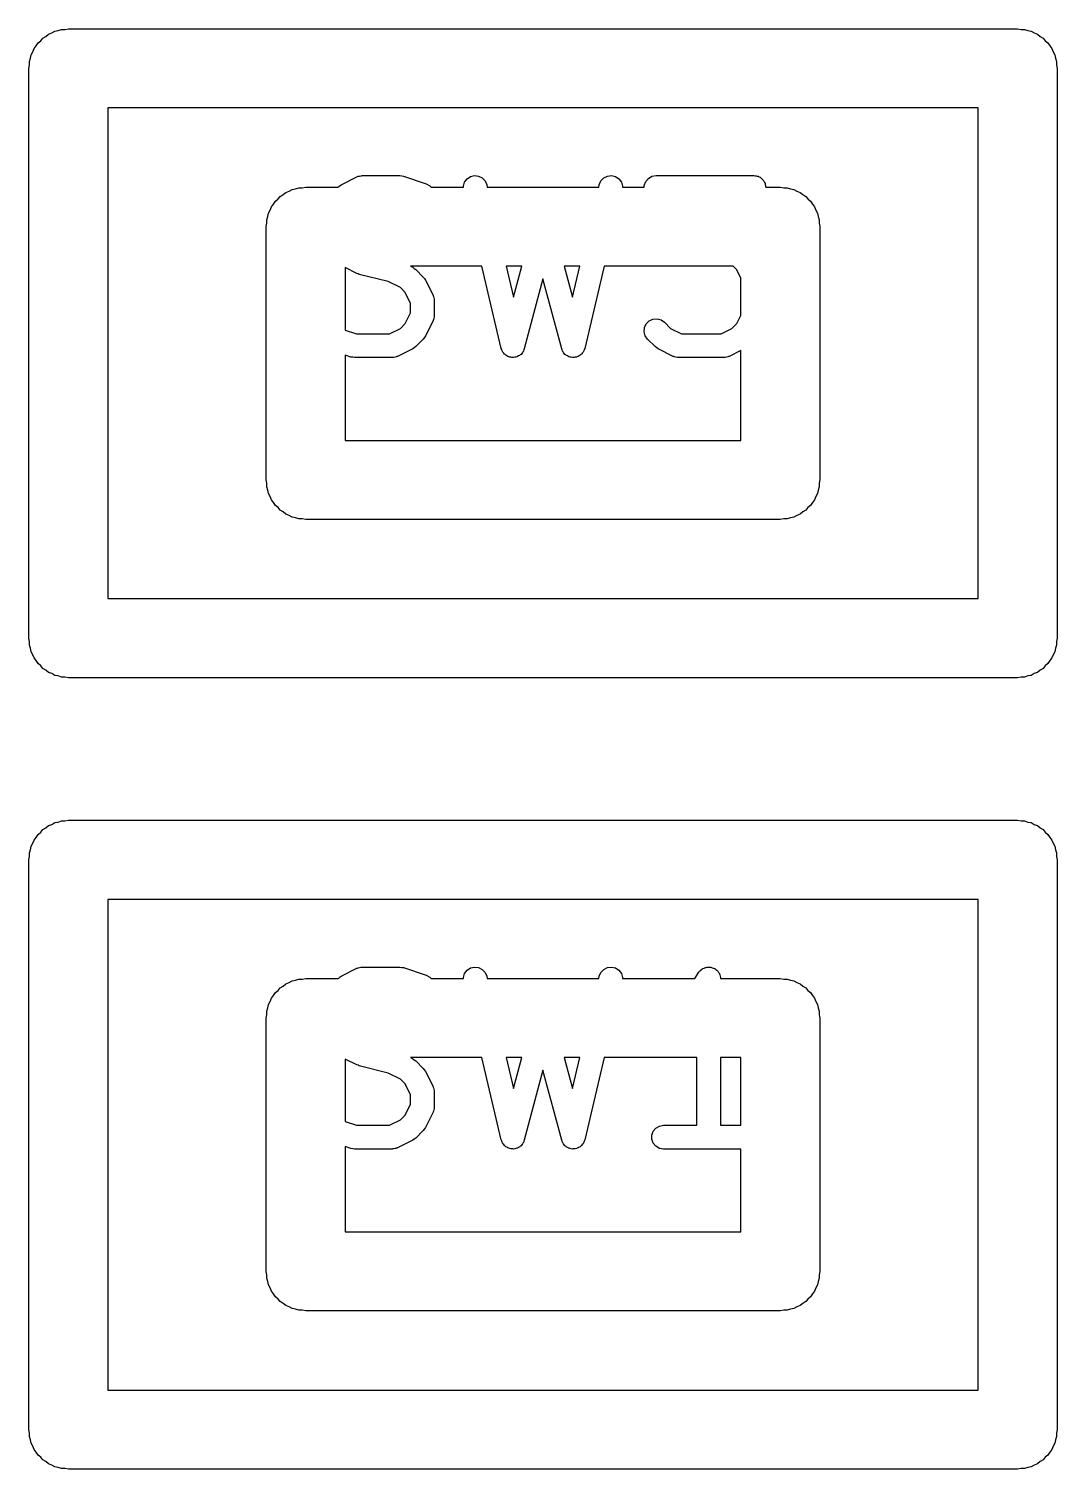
# Model space of a CAD drawing. Extents: x 0 to 76, y -93 to 16.
# Drawn here: x 1.75 to 8.25, y -75.55 to -66.45 of the extents above; entities that cross this region are included whole.
import ezdxf

# ---------------------------------------------------------------- set-up
doc = ezdxf.new("R2010")
doc.units = 0
doc.header["$MEASUREMENT"] = 0
doc.layers.add('BLACK', color=7, linetype='CONTINUOUS')

msp = doc.modelspace()

# ---------------------------------------------------------------- linework, layer by layer
at = {"layer": 'Black'}
for p, q in [((1.82524, -66.5252), (1.8393, -66.5085)), ((1.8393, -66.5085), (1.85825, -66.4976)), ((1.85825, -66.4976), (1.875, -66.4835)), ((1.875, -66.4835), (1.89555, -66.476)), ((1.89555, -66.476), (1.91449, -66.4651)), ((1.91449, -66.4651), (1.93603, -66.4613)), ((1.93603, -66.4613), (1.95659, -66.4538)), ((1.95659, -66.4538), (1.97846, -66.4538)), ((1.97846, -66.4538), (2, -66.45)), ((2, -66.45), (8, -66.45)), ((8, -66.45), (8.02154, -66.4538)), ((8.02154, -66.4538), (8.04341, -66.4538)), ((8.04341, -66.4538), (8.06397, -66.4613)), ((8.06397, -66.4613), (8.0855, -66.4651)), ((8.0855, -66.4651), (8.10445, -66.476)), ((8.10445, -66.476), (8.125, -66.4835)), ((8.125, -66.4835), (8.14175, -66.4976)), ((8.14175, -66.4976), (8.1607, -66.5085)), ((8.1607, -66.5085), (8.17476, -66.5252)), ((1.76508, -66.6145), (1.77601, -66.5956)), ((1.77601, -66.5956), (1.78349, -66.575)), ((1.78349, -66.575), (1.79755, -66.5582)), ((1.79755, -66.5582), (1.80849, -66.5393)), ((1.80849, -66.5393), (1.82524, -66.5252)), ((8.17476, -66.5252), (8.19151, -66.5393)), ((8.19151, -66.5393), (8.20245, -66.5582)), ((8.20245, -66.5582), (8.21651, -66.575)), ((8.21651, -66.575), (8.22399, -66.5956)), ((8.22399, -66.5956), (8.23492, -66.6145)), ((1.75, -66.7), (1.7538, -66.6785)), ((1.75, -70.3), (1.75, -66.7)), ((1.7538, -66.6566), (1.76128, -66.636)), ((1.7538, -66.6785), (1.7538, -66.6566)), ((1.76128, -66.636), (1.76508, -66.6145)), ((8.23492, -66.6145), (8.23872, -66.636)), ((8.23872, -66.636), (8.2462, -66.6566)), ((8.2462, -66.6566), (8.2462, -66.6785)), ((8.2462, -66.6785), (8.25, -66.7)), ((8.25, -66.7), (8.25, -70.3)), ((2.25, -66.95), (2.25, -70.05)), ((7.75, -66.95), (2.25, -66.95)), ((7.75, -70.05), (7.75, -66.95)), ((3.72836, -67.4329), (3.8236, -67.3853)), ((3.8236, -67.3853), (3.82775, -67.3841)), ((3.82775, -67.3841), (3.83149, -67.3819)), ((3.83149, -67.3819), (3.84015, -67.3804)), ((3.84015, -67.3804), (3.84857, -67.3779)), ((3.84857, -67.3779), (3.85288, -67.3781)), ((3.85288, -67.3781), (3.85714, -67.3774)), ((3.85714, -67.3774), (4.09524, -67.3774)), ((4.09524, -67.3774), (4.10708, -67.3795)), ((4.10708, -67.3795), (4.11896, -67.3812)), ((4.11896, -67.3812), (4.26181, -67.4288)), ((4.26181, -67.4288), (4.28472, -67.4413)), ((4.49693, -67.4437), (4.50437, -67.4188)), ((4.50437, -67.4188), (4.5199, -67.3979)), ((4.5199, -67.3979), (4.54165, -67.3835)), ((4.54165, -67.3835), (4.56699, -67.3775)), ((4.56699, -67.3775), (4.59286, -67.3805)), ((4.59286, -67.3805), (4.61615, -67.3922)), ((4.61615, -67.3922), (4.63405, -67.4111)), ((4.63405, -67.4111), (4.64439, -67.435)), ((5.35561, -67.435), (5.36595, -67.4111)), ((5.36595, -67.4111), (5.38385, -67.3922)), ((5.38385, -67.3922), (5.40714, -67.3805)), ((5.40714, -67.3805), (5.43301, -67.3775)), ((5.43301, -67.3775), (5.45835, -67.3835)), ((5.45835, -67.3835), (5.4801, -67.3979)), ((5.4801, -67.3979), (5.49563, -67.4188)), ((5.49563, -67.4188), (5.50307, -67.4437)), ((5.64042, -67.4394), (5.64933, -67.4149)), ((5.64933, -67.4149), (5.66608, -67.3949)), ((5.66608, -67.3949), (5.68863, -67.3819)), ((5.68863, -67.3819), (5.71429, -67.3774)), ((5.71429, -67.3774), (6.33333, -67.3774)), ((6.33333, -67.3774), (6.34055, -67.3787)), ((6.34055, -67.3787), (6.34788, -67.3788)), ((6.34788, -67.3788), (6.35329, -67.3809)), ((6.35329, -67.3809), (6.35899, -67.3819)), ((6.35899, -67.3819), (6.36533, -67.3856)), ((6.36533, -67.3856), (6.37217, -67.3882)), ((6.37217, -67.3882), (6.37653, -67.392)), ((6.37653, -67.392), (6.38154, -67.3949)), ((6.38154, -67.3949), (6.38625, -67.4005)), ((6.38625, -67.4005), (6.39177, -67.4054)), ((6.39177, -67.4054), (6.39457, -67.4104)), ((6.39457, -67.4104), (6.39829, -67.4149)), ((6.39829, -67.4149), (6.40079, -67.4218)), ((6.40079, -67.4218), (6.40433, -67.4282)), ((6.40433, -67.4282), (6.40521, -67.4339)), ((3.32524, -67.5252), (3.3393, -67.5085)), ((3.3393, -67.5085), (3.35825, -67.4976)), ((3.35825, -67.4976), (3.375, -67.4835)), ((3.375, -67.4835), (3.39555, -67.476)), ((3.39555, -67.476), (3.4145, -67.4651)), ((3.4145, -67.4651), (3.43603, -67.4613)), ((3.43603, -67.4613), (3.45659, -67.4538)), ((3.45659, -67.4538), (3.47846, -67.4538)), ((3.47846, -67.4538), (3.5, -67.45)), ((3.5, -67.45), (3.70584, -67.45)), ((3.70584, -67.45), (3.70887, -67.447)), ((3.70887, -67.447), (3.71871, -67.4401)), ((3.71871, -67.4401), (3.72836, -67.4329)), ((4.28472, -67.4413), (4.29248, -67.45)), ((4.29248, -67.45), (4.4973, -67.45)), ((4.4973, -67.45), (4.49693, -67.4437)), ((4.64439, -67.435), (4.64796, -67.45)), ((4.64796, -67.45), (5.35204, -67.45)), ((5.35204, -67.45), (5.35561, -67.435)), ((5.50307, -67.4437), (5.5027, -67.45)), ((5.5027, -67.45), (5.64042, -67.45)), ((5.64042, -67.45), (5.64042, -67.4394)), ((6.40521, -67.4339), (6.40719, -67.4394)), ((6.40719, -67.4394), (6.40719, -67.4467)), ((6.40719, -67.4467), (6.40771, -67.45)), ((6.40771, -67.45), (6.5, -67.45)), ((6.5, -67.45), (6.52154, -67.4538)), ((6.52154, -67.4538), (6.54341, -67.4538)), ((6.54341, -67.4538), (6.56397, -67.4613)), ((6.56397, -67.4613), (6.5855, -67.4651)), ((6.5855, -67.4651), (6.60445, -67.476)), ((6.60445, -67.476), (6.625, -67.4835)), ((6.625, -67.4835), (6.64175, -67.4976)), ((6.64175, -67.4976), (6.6607, -67.5085)), ((6.6607, -67.5085), (6.67476, -67.5252)), ((3.26508, -67.6145), (3.27601, -67.5956)), ((3.27601, -67.5956), (3.28349, -67.575)), ((3.28349, -67.575), (3.29755, -67.5582)), ((3.29755, -67.5582), (3.30849, -67.5393)), ((3.30849, -67.5393), (3.32524, -67.5252)), ((6.67476, -67.5252), (6.69151, -67.5393)), ((6.69151, -67.5393), (6.70245, -67.5582)), ((6.70245, -67.5582), (6.71651, -67.575)), ((6.71651, -67.575), (6.72399, -67.5956)), ((6.72399, -67.5956), (6.73492, -67.6145)), ((3.25, -67.7), (3.2538, -67.6785)), ((3.25, -69.3), (3.25, -67.7)), ((3.2538, -67.6566), (3.26128, -67.636)), ((3.2538, -67.6785), (3.2538, -67.6566)), ((3.26128, -67.636), (3.26508, -67.6145)), ((6.73492, -67.6145), (6.73872, -67.636)), ((6.73872, -67.636), (6.7462, -67.6566)), ((6.7462, -67.6566), (6.7462, -67.6785)), ((6.7462, -67.6785), (6.75, -67.7)), ((6.75, -67.7), (6.75, -69.3)), ((3.8236, -67.9957), (3.75, -67.9589)), ((3.75, -67.9589), (3.75, -68.3535)), ((4.61281, -67.95), (4.16294, -67.95)), ((4.16294, -67.95), (4.1764, -67.9567)), ((4.1764, -67.9567), (4.18606, -67.9639)), ((4.18606, -67.9639), (4.19589, -67.9708)), ((4.19589, -67.9708), (4.24351, -68.0184)), ((4.73656, -68.4698), (4.61281, -67.95)), ((4.76701, -67.95), (4.81364, -68.1459)), ((4.86587, -67.95), (4.76701, -67.95)), ((4.81364, -68.1459), (4.86587, -67.95)), ((5.13413, -67.95), (5.18636, -68.1459)), ((5.23299, -67.95), (5.13413, -67.95)), ((5.18636, -68.1459), (5.23299, -67.95)), ((5.38719, -67.95), (5.26344, -68.4698)), ((6.20108, -67.95), (5.38719, -67.95)), ((6.22408, -67.973), (6.20108, -67.95)), ((6.25, -68.0248), (6.22408, -67.973)), ((3.83146, -67.998), (3.8236, -67.9957)), ((3.83895, -68.0013), (3.83146, -67.998)), ((4.02144, -68.047), (3.83895, -68.0013)), ((4.09843, -68.0854), (4.02144, -68.047)), ((4.24351, -68.0184), (4.2504, -68.0282)), ((4.2504, -68.0282), (4.25756, -68.0379)), ((4.25756, -68.0379), (4.30518, -68.1331)), ((5, -68.0292), (4.88199, -68.4717)), ((5.11801, -68.4717), (5, -68.0292)), ((6.25, -68.2609), (6.25, -68.0248)), ((4.12884, -68.1159), (4.09843, -68.0854)), ((4.1631, -68.1844), (4.12884, -68.1159)), ((4.30518, -68.1331), (4.30641, -68.1373)), ((4.30641, -68.1373), (4.30857, -68.141)), ((4.30857, -68.141), (4.3101, -68.1497)), ((4.3101, -68.1497), (4.3126, -68.1581)), ((4.3126, -68.1581), (4.31234, -68.1624)), ((4.12884, -68.3127), (4.1631, -68.2442)), ((4.1631, -68.2442), (4.1631, -68.1844)), ((4.31234, -68.1624), (4.3131, -68.1667)), ((4.3131, -68.1667), (4.3131, -68.2619)), ((4.09843, -68.3431), (4.12884, -68.3127)), ((4.30518, -68.2954), (4.25756, -68.3907)), ((4.30641, -68.2913), (4.30518, -68.2954)), ((4.30857, -68.2876), (4.30641, -68.2913)), ((4.3101, -68.2789), (4.30857, -68.2876)), ((4.3126, -68.2705), (4.3101, -68.2789)), ((4.3131, -68.2619), (4.31234, -68.2662)), ((4.31234, -68.2662), (4.3126, -68.2705)), ((5.63957, -68.3637), (5.64184, -68.3377)), ((5.64184, -68.3377), (5.65285, -68.3141)), ((5.65285, -68.3141), (5.67127, -68.2957)), ((5.67127, -68.2957), (5.69487, -68.2847)), ((5.69487, -68.2847), (5.72082, -68.2824)), ((5.72082, -68.2824), (5.74598, -68.2892)), ((5.74598, -68.2892), (5.76732, -68.3041)), ((5.76732, -68.3041), (5.80633, -68.3431)), ((6.19367, -68.3431), (6.22408, -68.3127)), ((6.22408, -68.3127), (6.25, -68.2609)), ((3.75, -68.3535), (3.82169, -68.3774)), ((3.82169, -68.3774), (4.02991, -68.3774)), ((4.02991, -68.3774), (4.09843, -68.3431)), ((4.24351, -68.4102), (4.19589, -68.4578)), ((4.2504, -68.4003), (4.24351, -68.4102)), ((4.25756, -68.3907), (4.2504, -68.4003)), ((5.64631, -68.3888), (5.63957, -68.3637)), ((5.66125, -68.4102), (5.64631, -68.3888)), ((5.70887, -68.4578), (5.66125, -68.4102)), ((5.80633, -68.3431), (5.87485, -68.3774)), ((5.87485, -68.3774), (6.12515, -68.3774)), ((6.12515, -68.3774), (6.19367, -68.3431)), ((3.78581, -68.5235), (3.75, -68.5116)), ((3.75, -68.5116), (3.75, -69.05)), ((4.07327, -68.5229), (4.06461, -68.5244)), ((4.07702, -68.5207), (4.07327, -68.5229)), ((4.08116, -68.5195), (4.07702, -68.5207)), ((4.1764, -68.4718), (4.08116, -68.5195)), ((4.18606, -68.4647), (4.1764, -68.4718)), ((4.19589, -68.4578), (4.18606, -68.4647)), ((4.7396, -68.4768), (4.73656, -68.4698)), ((4.74159, -68.4842), (4.7396, -68.4768)), ((4.74473, -68.4886), (4.74159, -68.4842)), ((4.7469, -68.4937), (4.74473, -68.4886)), ((4.75216, -68.4992), (4.7469, -68.4937)), ((4.75655, -68.5055), (4.75216, -68.4992)), ((4.76104, -68.5086), (4.75655, -68.5055)), ((4.7648, -68.5126), (4.76104, -68.5086)), ((4.77163, -68.516), (4.7648, -68.5126)), ((4.77791, -68.5204), (4.77163, -68.516)), ((4.7832, -68.5218), (4.77791, -68.5204)), ((4.78809, -68.5243), (4.7832, -68.5218)), ((4.83397, -68.5225), (4.82902, -68.5248)), ((4.8393, -68.5212), (4.83397, -68.5225)), ((4.84569, -68.517), (4.8393, -68.5212)), ((4.85262, -68.5138), (4.84569, -68.517)), ((4.85648, -68.5099), (4.85262, -68.5138)), ((4.86105, -68.5069), (4.85648, -68.5099)), ((4.86561, -68.5007), (4.86105, -68.5069)), ((4.87101, -68.4953), (4.86561, -68.5007)), ((4.87332, -68.4904), (4.87101, -68.4953)), ((4.87658, -68.486), (4.87332, -68.4904)), ((4.87877, -68.4786), (4.87658, -68.486)), ((4.88199, -68.4717), (4.87877, -68.4786)), ((5.12123, -68.4786), (5.11801, -68.4717)), ((5.12342, -68.486), (5.12123, -68.4786)), ((5.12668, -68.4904), (5.12342, -68.486)), ((5.12899, -68.4953), (5.12668, -68.4904)), ((5.13439, -68.5007), (5.12899, -68.4953)), ((5.13895, -68.5069), (5.13439, -68.5007)), ((5.14352, -68.5099), (5.13895, -68.5069)), ((5.14739, -68.5138), (5.14352, -68.5099)), ((5.15431, -68.517), (5.14739, -68.5138)), ((5.1607, -68.5212), (5.15431, -68.517)), ((5.16602, -68.5225), (5.1607, -68.5212)), ((5.17098, -68.5248), (5.16602, -68.5225)), ((5.2168, -68.5218), (5.21191, -68.5243)), ((5.22209, -68.5204), (5.2168, -68.5218)), ((5.22837, -68.516), (5.22209, -68.5204)), ((5.2352, -68.5126), (5.22837, -68.516)), ((5.23895, -68.5086), (5.2352, -68.5126)), ((5.24345, -68.5055), (5.23895, -68.5086)), ((5.24784, -68.4992), (5.24345, -68.5055)), ((5.2531, -68.4937), (5.24784, -68.4992)), ((5.25527, -68.4886), (5.2531, -68.4937)), ((5.25841, -68.4842), (5.25527, -68.4886)), ((5.2604, -68.4768), (5.25841, -68.4842)), ((5.26344, -68.4698), (5.2604, -68.4768)), ((5.71871, -68.4647), (5.70887, -68.4578)), ((5.72836, -68.4718), (5.71871, -68.4647)), ((5.8236, -68.5195), (5.72836, -68.4718)), ((5.82775, -68.5207), (5.8236, -68.5195)), ((5.83149, -68.5229), (5.82775, -68.5207)), ((5.84015, -68.5244), (5.83149, -68.5229)), ((6.16851, -68.5229), (6.15985, -68.5244)), ((6.17226, -68.5207), (6.16851, -68.5229)), ((6.1764, -68.5195), (6.17226, -68.5207)), ((6.25, -68.4827), (6.1764, -68.5195)), ((6.25, -69.05), (6.25, -68.4827)), ((3.79769, -68.5253), (3.78581, -68.5235)), ((3.80952, -68.5274), (3.79769, -68.5253)), ((4.04762, -68.5274), (3.80952, -68.5274)), ((4.05188, -68.5266), (4.04762, -68.5274)), ((4.05619, -68.5269), (4.05188, -68.5266)), ((4.06461, -68.5244), (4.05619, -68.5269)), ((4.79569, -68.5251), (4.78809, -68.5243)), ((4.80308, -68.5271), (4.79569, -68.5251)), ((4.80853, -68.5266), (4.80308, -68.5271)), ((4.81396, -68.5272), (4.80853, -68.5266)), ((4.82141, -68.5255), (4.81396, -68.5272)), ((4.82902, -68.5248), (4.82141, -68.5255)), ((5.1786, -68.5255), (5.17098, -68.5248)), ((5.18604, -68.5272), (5.1786, -68.5255)), ((5.19147, -68.5266), (5.18604, -68.5272)), ((5.19692, -68.5271), (5.19147, -68.5266)), ((5.20432, -68.5251), (5.19692, -68.5271)), ((5.21191, -68.5243), (5.20432, -68.5251)), ((5.84857, -68.5269), (5.84015, -68.5244)), ((5.85288, -68.5266), (5.84857, -68.5269)), ((5.85714, -68.5274), (5.85288, -68.5266)), ((6.14286, -68.5274), (5.85714, -68.5274)), ((6.14712, -68.5266), (6.14286, -68.5274)), ((6.15143, -68.5269), (6.14712, -68.5266)), ((6.15985, -68.5244), (6.15143, -68.5269)), ((3.75, -69.05), (6.25, -69.05)), ((3.2538, -69.3215), (3.25, -69.3)), ((3.2538, -69.3434), (3.2538, -69.3215)), ((6.75, -69.3), (6.7462, -69.3215)), ((6.7462, -69.3215), (6.7462, -69.3434)), ((3.26128, -69.364), (3.2538, -69.3434)), ((3.26508, -69.3855), (3.26128, -69.364)), ((3.27601, -69.4044), (3.26508, -69.3855)), ((3.28349, -69.425), (3.27601, -69.4044)), ((3.29755, -69.4418), (3.28349, -69.425)), ((6.71651, -69.425), (6.70245, -69.4418)), ((6.72399, -69.4044), (6.71651, -69.425)), ((6.73492, -69.3855), (6.72399, -69.4044)), ((6.73872, -69.364), (6.73492, -69.3855)), ((6.7462, -69.3434), (6.73872, -69.364)), ((3.30849, -69.4607), (3.29755, -69.4418)), ((3.32524, -69.4748), (3.30849, -69.4607)), ((3.3393, -69.4915), (3.32524, -69.4748)), ((3.35825, -69.5024), (3.3393, -69.4915)), ((3.375, -69.5165), (3.35825, -69.5024)), ((3.39555, -69.524), (3.375, -69.5165)), ((6.625, -69.5165), (6.60445, -69.524)), ((6.64175, -69.5024), (6.625, -69.5165)), ((6.6607, -69.4915), (6.64175, -69.5024)), ((6.67476, -69.4748), (6.6607, -69.4915)), ((6.69151, -69.4607), (6.67476, -69.4748)), ((6.70245, -69.4418), (6.69151, -69.4607)), ((3.4145, -69.5349), (3.39555, -69.524)), ((3.43603, -69.5387), (3.4145, -69.5349)), ((3.45659, -69.5462), (3.43603, -69.5387)), ((3.47846, -69.5462), (3.45659, -69.5462)), ((3.5, -69.55), (3.47846, -69.5462)), ((6.5, -69.55), (3.5, -69.55)), ((6.52154, -69.5462), (6.5, -69.55)), ((6.54341, -69.5462), (6.52154, -69.5462)), ((6.56397, -69.5387), (6.54341, -69.5462)), ((6.5855, -69.5349), (6.56397, -69.5387)), ((6.60445, -69.524), (6.5855, -69.5349)), ((2.25, -70.05), (7.75, -70.05)), ((1.7538, -70.3215), (1.75, -70.3)), ((1.7538, -70.3434), (1.7538, -70.3215)), ((8.25, -70.3), (8.2462, -70.3215)), ((8.2462, -70.3215), (8.2462, -70.3434)), ((1.76128, -70.364), (1.7538, -70.3434)), ((1.76508, -70.3855), (1.76128, -70.364)), ((1.77601, -70.4044), (1.76508, -70.3855)), ((1.78349, -70.425), (1.77601, -70.4044)), ((1.79755, -70.4418), (1.78349, -70.425)), ((8.21651, -70.425), (8.20245, -70.4418)), ((8.22399, -70.4044), (8.21651, -70.425)), ((8.23492, -70.3855), (8.22399, -70.4044)), ((8.23872, -70.364), (8.23492, -70.3855)), ((8.2462, -70.3434), (8.23872, -70.364)), ((1.80849, -70.4607), (1.79755, -70.4418)), ((1.82524, -70.4748), (1.80849, -70.4607)), ((1.8393, -70.4915), (1.82524, -70.4748)), ((1.85825, -70.5024), (1.8393, -70.4915)), ((1.875, -70.5165), (1.85825, -70.5024)), ((1.89555, -70.524), (1.875, -70.5165)), ((1.91449, -70.5349), (1.89555, -70.524)), ((8.10445, -70.524), (8.0855, -70.5349)), ((8.125, -70.5165), (8.10445, -70.524)), ((8.14175, -70.5024), (8.125, -70.5165)), ((8.1607, -70.4915), (8.14175, -70.5024)), ((8.17476, -70.4748), (8.1607, -70.4915)), ((8.19151, -70.4607), (8.17476, -70.4748)), ((8.20245, -70.4418), (8.19151, -70.4607)), ((1.93603, -70.5387), (1.91449, -70.5349)), ((1.95659, -70.5462), (1.93603, -70.5387)), ((1.97846, -70.5462), (1.95659, -70.5462)), ((2, -70.55), (1.97846, -70.5462)), ((8, -70.55), (2, -70.55)), ((8.02154, -70.5462), (8, -70.55)), ((8.04341, -70.5462), (8.02154, -70.5462)), ((8.06397, -70.5387), (8.04341, -70.5462)), ((8.0855, -70.5349), (8.06397, -70.5387)), ((1.80849, -71.5393), (1.82524, -71.5252)), ((1.82524, -71.5252), (1.8393, -71.5085)), ((1.8393, -71.5085), (1.85825, -71.4976)), ((1.85825, -71.4976), (1.875, -71.4835)), ((1.875, -71.4835), (1.89555, -71.476)), ((1.89555, -71.476), (1.91449, -71.4651)), ((1.91449, -71.4651), (1.93603, -71.4613)), ((1.93603, -71.4613), (1.95659, -71.4538)), ((1.95659, -71.4538), (1.97846, -71.4538)), ((1.97846, -71.4538), (2, -71.45)), ((2, -71.45), (8, -71.45)), ((8, -71.45), (8.02154, -71.4538)), ((8.02154, -71.4538), (8.04341, -71.4538)), ((8.04341, -71.4538), (8.06397, -71.4613)), ((8.06397, -71.4613), (8.0855, -71.4651)), ((8.0855, -71.4651), (8.10445, -71.476)), ((8.10445, -71.476), (8.125, -71.4835)), ((8.125, -71.4835), (8.14175, -71.4976)), ((8.14175, -71.4976), (8.1607, -71.5085)), ((8.1607, -71.5085), (8.17476, -71.5252)), ((8.17476, -71.5252), (8.19151, -71.5393)), ((1.76128, -71.636), (1.76508, -71.6145)), ((1.76508, -71.6145), (1.77601, -71.5956)), ((1.77601, -71.5956), (1.78349, -71.575)), ((1.78349, -71.575), (1.79755, -71.5582)), ((1.79755, -71.5582), (1.80849, -71.5393)), ((8.19151, -71.5393), (8.20245, -71.5582)), ((8.20245, -71.5582), (8.21651, -71.575)), ((8.21651, -71.575), (8.22399, -71.5956)), ((8.22399, -71.5956), (8.23492, -71.6145)), ((8.23492, -71.6145), (8.23872, -71.636)), ((1.75, -71.7), (1.7538, -71.6785)), ((1.75, -75.3), (1.75, -71.7)), ((1.7538, -71.6566), (1.76128, -71.636)), ((1.7538, -71.6785), (1.7538, -71.6566)), ((8.23872, -71.636), (8.2462, -71.6566)), ((8.2462, -71.6566), (8.2462, -71.6785)), ((8.2462, -71.6785), (8.25, -71.7)), ((8.25, -71.7), (8.25, -75.3)), ((2.25, -71.95), (2.25, -75.05)), ((7.75, -71.95), (2.25, -71.95)), ((7.75, -75.05), (7.75, -71.95)), ((3.71871, -72.4401), (3.72836, -72.4329)), ((3.72836, -72.4329), (3.8236, -72.3853)), ((3.8236, -72.3853), (3.82775, -72.3841)), ((3.82775, -72.3841), (3.83149, -72.3819)), ((3.83149, -72.3819), (3.84015, -72.3804)), ((3.84015, -72.3804), (3.84857, -72.3779)), ((3.84857, -72.3779), (3.85288, -72.3781)), ((3.85288, -72.3781), (3.85714, -72.3774)), ((3.85714, -72.3774), (4.09524, -72.3774)), ((4.09524, -72.3774), (4.10708, -72.3795)), ((4.10708, -72.3795), (4.11896, -72.3812)), ((4.11896, -72.3812), (4.26181, -72.4288)), ((4.26181, -72.4288), (4.28472, -72.4413)), ((4.49693, -72.4437), (4.50437, -72.4188)), ((4.50437, -72.4188), (4.5199, -72.3979)), ((4.5199, -72.3979), (4.54165, -72.3835)), ((4.54165, -72.3835), (4.56699, -72.3775)), ((4.56699, -72.3775), (4.59286, -72.3805)), ((4.59286, -72.3805), (4.61615, -72.3922)), ((4.61615, -72.3922), (4.63405, -72.4111)), ((4.63405, -72.4111), (4.64439, -72.435)), ((4.64439, -72.435), (4.64796, -72.45)), ((5.35204, -72.45), (5.35561, -72.435)), ((5.35561, -72.435), (5.36595, -72.4111)), ((5.36595, -72.4111), (5.38385, -72.3922)), ((5.38385, -72.3922), (5.40714, -72.3805)), ((5.40714, -72.3805), (5.43301, -72.3775)), ((5.43301, -72.3775), (5.45835, -72.3835)), ((5.45835, -72.3835), (5.4801, -72.3979)), ((5.4801, -72.3979), (5.49563, -72.4188)), ((5.49563, -72.4188), (5.50307, -72.4437)), ((5.95907, -72.45), (5.98521, -72.4108)), ((5.98521, -72.4108), (5.98809, -72.4078)), ((5.98809, -72.4078), (5.99017, -72.4042)), ((5.99017, -72.4042), (5.99702, -72.3984)), ((5.99702, -72.3984), (6.00321, -72.3919)), ((6.00321, -72.3919), (6.00694, -72.3901)), ((6.00694, -72.3901), (6.01012, -72.3874)), ((6.01012, -72.3874), (6.01853, -72.3844)), ((6.01853, -72.3844), (6.02656, -72.3804)), ((6.02656, -72.3804), (6.03069, -72.3799)), ((6.03069, -72.3799), (6.03459, -72.3785)), ((6.03459, -72.3785), (6.04355, -72.3785)), ((6.04355, -72.3785), (6.05245, -72.3775)), ((6.05245, -72.3775), (6.05649, -72.3785)), ((6.05649, -72.3785), (6.06064, -72.3785)), ((6.06064, -72.3785), (6.06905, -72.3816)), ((6.06905, -72.3816), (6.07775, -72.3837)), ((6.07775, -72.3837), (6.08121, -72.386)), ((6.08121, -72.386), (6.08512, -72.3874)), ((6.08512, -72.3874), (6.09197, -72.3932)), ((6.09197, -72.3932), (6.09943, -72.3981)), ((6.09943, -72.3981), (6.10189, -72.4015)), ((6.10189, -72.4015), (6.10507, -72.4042)), ((6.10507, -72.4042), (6.10955, -72.4119)), ((6.10955, -72.4119), (6.11485, -72.4191)), ((6.11485, -72.4191), (6.11602, -72.4231)), ((6.11602, -72.4231), (6.1181, -72.4267)), ((6.1181, -72.4267), (6.11965, -72.4355)), ((6.11965, -72.4355), (6.12216, -72.4441)), ((3.30849, -72.5393), (3.32524, -72.5252)), ((3.32524, -72.5252), (3.3393, -72.5085)), ((3.3393, -72.5085), (3.35825, -72.4976)), ((3.35825, -72.4976), (3.375, -72.4835)), ((3.375, -72.4835), (3.39555, -72.476)), ((3.39555, -72.476), (3.4145, -72.4651)), ((3.4145, -72.4651), (3.43603, -72.4613)), ((3.43603, -72.4613), (3.45659, -72.4538)), ((3.45659, -72.4538), (3.47846, -72.4538)), ((3.47846, -72.4538), (3.5, -72.45)), ((3.5, -72.45), (3.70584, -72.45)), ((3.70584, -72.45), (3.70887, -72.447)), ((3.70887, -72.447), (3.71871, -72.4401)), ((4.28472, -72.4413), (4.29248, -72.45)), ((4.29248, -72.45), (4.4973, -72.45)), ((4.4973, -72.45), (4.49693, -72.4437)), ((4.64796, -72.45), (5.35204, -72.45)), ((5.50307, -72.4437), (5.5027, -72.45)), ((5.5027, -72.45), (5.95907, -72.45)), ((6.12216, -72.4441), (6.1219, -72.4483)), ((6.1219, -72.4483), (6.1222, -72.45)), ((6.1222, -72.45), (6.5, -72.45)), ((6.5, -72.45), (6.52154, -72.4538)), ((6.52154, -72.4538), (6.54341, -72.4538)), ((6.54341, -72.4538), (6.56397, -72.4613)), ((6.56397, -72.4613), (6.5855, -72.4651)), ((6.5855, -72.4651), (6.60445, -72.476)), ((6.60445, -72.476), (6.625, -72.4835)), ((6.625, -72.4835), (6.64175, -72.4976)), ((6.64175, -72.4976), (6.6607, -72.5085)), ((6.6607, -72.5085), (6.67476, -72.5252)), ((6.67476, -72.5252), (6.69151, -72.5393)), ((3.26128, -72.636), (3.26508, -72.6145)), ((3.26508, -72.6145), (3.27601, -72.5956)), ((3.27601, -72.5956), (3.28349, -72.575)), ((3.28349, -72.575), (3.29755, -72.5582)), ((3.29755, -72.5582), (3.30849, -72.5393)), ((6.69151, -72.5393), (6.70245, -72.5582)), ((6.70245, -72.5582), (6.71651, -72.575)), ((6.71651, -72.575), (6.72399, -72.5956)), ((6.72399, -72.5956), (6.73492, -72.6145)), ((6.73492, -72.6145), (6.73872, -72.636)), ((3.25, -72.7), (3.2538, -72.6785)), ((3.25, -74.3), (3.25, -72.7)), ((3.2538, -72.6566), (3.26128, -72.636)), ((3.2538, -72.6785), (3.2538, -72.6566)), ((6.73872, -72.636), (6.7462, -72.6566)), ((6.7462, -72.6566), (6.7462, -72.6785)), ((6.7462, -72.6785), (6.75, -72.7)), ((6.75, -72.7), (6.75, -74.3)), ((3.8236, -72.9957), (3.75, -72.9589)), ((3.75, -72.9589), (3.75, -73.3535)), ((4.61281, -72.95), (4.16294, -72.95)), ((4.16294, -72.95), (4.1764, -72.9567)), ((4.1764, -72.9567), (4.18606, -72.9639)), ((4.18606, -72.9639), (4.19589, -72.9708)), ((4.19589, -72.9708), (4.24351, -73.0184)), ((4.73656, -73.4698), (4.61281, -72.95)), ((4.76701, -72.95), (4.81364, -73.1459)), ((4.86587, -72.95), (4.76701, -72.95)), ((4.81364, -73.1459), (4.86587, -72.95)), ((5.13413, -72.95), (5.18636, -73.1459)), ((5.23299, -72.95), (5.13413, -72.95)), ((5.18636, -73.1459), (5.23299, -72.95)), ((5.38719, -72.95), (5.26344, -73.4698)), ((5.97262, -72.95), (5.38719, -72.95)), ((5.97262, -73.3774), (5.97262, -72.95)), ((6.12262, -72.95), (6.12262, -73.3774)), ((6.25, -72.95), (6.12262, -72.95)), ((6.25, -73.3774), (6.25, -72.95)), ((3.83146, -72.998), (3.8236, -72.9957)), ((3.83895, -73.0013), (3.83146, -72.998)), ((4.02144, -73.047), (3.83895, -73.0013)), ((4.09843, -73.0854), (4.02144, -73.047)), ((4.24351, -73.0184), (4.2504, -73.0282)), ((4.2504, -73.0282), (4.25756, -73.0379)), ((4.25756, -73.0379), (4.30518, -73.1331)), ((5, -73.0292), (4.88199, -73.4717)), ((5.11801, -73.4717), (5, -73.0292)), ((4.12884, -73.1159), (4.09843, -73.0854)), ((4.1631, -73.1844), (4.12884, -73.1159)), ((4.30518, -73.1331), (4.30641, -73.1373)), ((4.30641, -73.1373), (4.30857, -73.141)), ((4.30857, -73.141), (4.3101, -73.1497)), ((4.3101, -73.1497), (4.3126, -73.1581)), ((4.3126, -73.1581), (4.31234, -73.1624)), ((4.31234, -73.1624), (4.3131, -73.1667)), ((4.12884, -73.3127), (4.1631, -73.2442)), ((4.1631, -73.2442), (4.1631, -73.1844)), ((4.3131, -73.1667), (4.3131, -73.2619)), ((4.02991, -73.3774), (4.09843, -73.3431)), ((4.09843, -73.3431), (4.12884, -73.3127)), ((4.30518, -73.2954), (4.25756, -73.3907)), ((4.30641, -73.2913), (4.30518, -73.2954)), ((4.30857, -73.2876), (4.30641, -73.2913)), ((4.3101, -73.2789), (4.30857, -73.2876)), ((4.3126, -73.2705), (4.3101, -73.2789)), ((4.3131, -73.2619), (4.31234, -73.2662)), ((4.31234, -73.2662), (4.3126, -73.2705)), ((3.75, -73.3535), (3.82169, -73.3774)), ((3.82169, -73.3774), (4.02991, -73.3774)), ((4.24351, -73.4102), (4.19589, -73.4578)), ((4.2504, -73.4003), (4.24351, -73.4102)), ((4.25756, -73.3907), (4.2504, -73.4003)), ((5.68804, -73.4394), (5.69695, -73.4149)), ((5.69695, -73.4149), (5.7137, -73.3949)), ((5.7137, -73.3949), (5.73625, -73.3819)), ((5.73625, -73.3819), (5.7619, -73.3774)), ((5.7619, -73.3774), (5.97262, -73.3774)), ((6.12262, -73.3774), (6.25, -73.3774)), ((3.78581, -73.5235), (3.75, -73.5116)), ((3.75, -73.5116), (3.75, -74.05)), ((3.79769, -73.5253), (3.78581, -73.5235)), ((3.80952, -73.5274), (3.79769, -73.5253)), ((4.04762, -73.5274), (3.80952, -73.5274)), ((4.05188, -73.5266), (4.04762, -73.5274)), ((4.05619, -73.5269), (4.05188, -73.5266)), ((4.06461, -73.5244), (4.05619, -73.5269)), ((4.07327, -73.5229), (4.06461, -73.5244)), ((4.07702, -73.5207), (4.07327, -73.5229)), ((4.08116, -73.5195), (4.07702, -73.5207)), ((4.1764, -73.4718), (4.08116, -73.5195)), ((4.18606, -73.4647), (4.1764, -73.4718)), ((4.19589, -73.4578), (4.18606, -73.4647)), ((4.7396, -73.4768), (4.73656, -73.4698)), ((4.74159, -73.4842), (4.7396, -73.4768)), ((4.74473, -73.4886), (4.74159, -73.4842)), ((4.7469, -73.4937), (4.74473, -73.4886)), ((4.75216, -73.4992), (4.7469, -73.4937)), ((4.75655, -73.5055), (4.75216, -73.4992)), ((4.76104, -73.5086), (4.75655, -73.5055)), ((4.7648, -73.5126), (4.76104, -73.5086)), ((4.77163, -73.516), (4.7648, -73.5126)), ((4.77791, -73.5204), (4.77163, -73.516)), ((4.7832, -73.5218), (4.77791, -73.5204)), ((4.78809, -73.5243), (4.7832, -73.5218)), ((4.79569, -73.5251), (4.78809, -73.5243)), ((4.80308, -73.5271), (4.79569, -73.5251)), ((4.80853, -73.5266), (4.80308, -73.5271)), ((4.81396, -73.5272), (4.80853, -73.5266)), ((4.82141, -73.5255), (4.81396, -73.5272)), ((4.82902, -73.5248), (4.82141, -73.5255)), ((4.83397, -73.5225), (4.82902, -73.5248)), ((4.8393, -73.5212), (4.83397, -73.5225)), ((4.84569, -73.517), (4.8393, -73.5212)), ((4.85262, -73.5138), (4.84569, -73.517)), ((4.85648, -73.5099), (4.85262, -73.5138)), ((4.86105, -73.5069), (4.85648, -73.5099)), ((4.86561, -73.5007), (4.86105, -73.5069)), ((4.87101, -73.4953), (4.86561, -73.5007)), ((4.87332, -73.4904), (4.87101, -73.4953)), ((4.87658, -73.486), (4.87332, -73.4904)), ((4.87877, -73.4786), (4.87658, -73.486)), ((4.88199, -73.4717), (4.87877, -73.4786)), ((5.12123, -73.4786), (5.11801, -73.4717)), ((5.12342, -73.486), (5.12123, -73.4786)), ((5.12668, -73.4904), (5.12342, -73.486)), ((5.12899, -73.4953), (5.12668, -73.4904)), ((5.13439, -73.5007), (5.12899, -73.4953)), ((5.13895, -73.5069), (5.13439, -73.5007)), ((5.14352, -73.5099), (5.13895, -73.5069)), ((5.14739, -73.5138), (5.14352, -73.5099)), ((5.15431, -73.517), (5.14739, -73.5138)), ((5.1607, -73.5212), (5.15431, -73.517)), ((5.16602, -73.5225), (5.1607, -73.5212)), ((5.17098, -73.5248), (5.16602, -73.5225)), ((5.1786, -73.5255), (5.17098, -73.5248)), ((5.18604, -73.5272), (5.1786, -73.5255)), ((5.19147, -73.5266), (5.18604, -73.5272)), ((5.19692, -73.5271), (5.19147, -73.5266)), ((5.20432, -73.5251), (5.19692, -73.5271)), ((5.21191, -73.5243), (5.20432, -73.5251)), ((5.2168, -73.5218), (5.21191, -73.5243)), ((5.22209, -73.5204), (5.2168, -73.5218)), ((5.22837, -73.516), (5.22209, -73.5204)), ((5.2352, -73.5126), (5.22837, -73.516)), ((5.23895, -73.5086), (5.2352, -73.5126)), ((5.24345, -73.5055), (5.23895, -73.5086)), ((5.24784, -73.4992), (5.24345, -73.5055)), ((5.2531, -73.4937), (5.24784, -73.4992)), ((5.25527, -73.4886), (5.2531, -73.4937)), ((5.25841, -73.4842), (5.25527, -73.4886)), ((5.2604, -73.4768), (5.25841, -73.4842)), ((5.26344, -73.4698), (5.2604, -73.4768)), ((5.68804, -73.4654), (5.68804, -73.4394)), ((5.69695, -73.4899), (5.68804, -73.4654)), ((5.7137, -73.5098), (5.69695, -73.4899)), ((5.73625, -73.5229), (5.7137, -73.5098)), ((5.7619, -73.5274), (5.73625, -73.5229)), ((6.25, -73.5274), (5.7619, -73.5274)), ((6.25, -74.05), (6.25, -73.5274)), ((3.75, -74.05), (6.25, -74.05)), ((3.2538, -74.3215), (3.25, -74.3)), ((3.2538, -74.3434), (3.2538, -74.3215)), ((3.26128, -74.364), (3.2538, -74.3434)), ((6.7462, -74.3434), (6.73872, -74.364)), ((6.75, -74.3), (6.7462, -74.3215)), ((6.7462, -74.3215), (6.7462, -74.3434)), ((3.26508, -74.3855), (3.26128, -74.364)), ((3.27601, -74.4044), (3.26508, -74.3855)), ((3.28349, -74.425), (3.27601, -74.4044)), ((3.29755, -74.4418), (3.28349, -74.425)), ((6.71651, -74.425), (6.70245, -74.4418)), ((6.72399, -74.4044), (6.71651, -74.425)), ((6.73492, -74.3855), (6.72399, -74.4044)), ((6.73872, -74.364), (6.73492, -74.3855)), ((3.30849, -74.4607), (3.29755, -74.4418)), ((3.32524, -74.4748), (3.30849, -74.4607)), ((3.3393, -74.4915), (3.32524, -74.4748)), ((3.35825, -74.5024), (3.3393, -74.4915)), ((3.375, -74.5165), (3.35825, -74.5024)), ((3.39555, -74.524), (3.375, -74.5165)), ((3.4145, -74.5349), (3.39555, -74.524)), ((6.60445, -74.524), (6.5855, -74.5349)), ((6.625, -74.5165), (6.60445, -74.524)), ((6.64175, -74.5024), (6.625, -74.5165)), ((6.6607, -74.4915), (6.64175, -74.5024)), ((6.67476, -74.4748), (6.6607, -74.4915)), ((6.69151, -74.4607), (6.67476, -74.4748)), ((6.70245, -74.4418), (6.69151, -74.4607)), ((3.43603, -74.5387), (3.4145, -74.5349)), ((3.45659, -74.5462), (3.43603, -74.5387)), ((3.47846, -74.5462), (3.45659, -74.5462)), ((3.5, -74.55), (3.47846, -74.5462)), ((6.5, -74.55), (3.5, -74.55)), ((6.52154, -74.5462), (6.5, -74.55)), ((6.54341, -74.5462), (6.52154, -74.5462)), ((6.56397, -74.5387), (6.54341, -74.5462)), ((6.5855, -74.5349), (6.56397, -74.5387)), ((2.25, -75.05), (7.75, -75.05)), ((1.7538, -75.3215), (1.75, -75.3)), ((1.7538, -75.3434), (1.7538, -75.3215)), ((1.76128, -75.364), (1.7538, -75.3434)), ((8.2462, -75.3434), (8.23872, -75.364)), ((8.25, -75.3), (8.2462, -75.3215)), ((8.2462, -75.3215), (8.2462, -75.3434)), ((1.76508, -75.3855), (1.76128, -75.364)), ((1.77601, -75.4044), (1.76508, -75.3855)), ((1.78349, -75.425), (1.77601, -75.4044)), ((1.79755, -75.4418), (1.78349, -75.425)), ((8.21651, -75.425), (8.20245, -75.4418)), ((8.22399, -75.4044), (8.21651, -75.425)), ((8.23492, -75.3855), (8.22399, -75.4044)), ((8.23872, -75.364), (8.23492, -75.3855)), ((1.80849, -75.4607), (1.79755, -75.4418)), ((1.82524, -75.4748), (1.80849, -75.4607)), ((1.8393, -75.4915), (1.82524, -75.4748)), ((1.85825, -75.5024), (1.8393, -75.4915)), ((1.875, -75.5165), (1.85825, -75.5024)), ((1.89555, -75.524), (1.875, -75.5165)), ((1.91449, -75.5349), (1.89555, -75.524)), ((8.10445, -75.524), (8.0855, -75.5349)), ((8.125, -75.5165), (8.10445, -75.524)), ((8.14175, -75.5024), (8.125, -75.5165)), ((8.1607, -75.4915), (8.14175, -75.5024)), ((8.17476, -75.4748), (8.1607, -75.4915)), ((8.19151, -75.4607), (8.17476, -75.4748)), ((8.20245, -75.4418), (8.19151, -75.4607)), ((1.93603, -75.5387), (1.91449, -75.5349)), ((1.95659, -75.5462), (1.93603, -75.5387)), ((1.97846, -75.5462), (1.95659, -75.5462)), ((2, -75.55), (1.97846, -75.5462)), ((8, -75.55), (2, -75.55)), ((8.02154, -75.5462), (8, -75.55)), ((8.04341, -75.5462), (8.02154, -75.5462)), ((8.06397, -75.5387), (8.04341, -75.5462)), ((8.0855, -75.5349), (8.06397, -75.5387))]:
    msp.add_line(p, q, dxfattribs=at)

doc.saveas('drawing.dxf')
